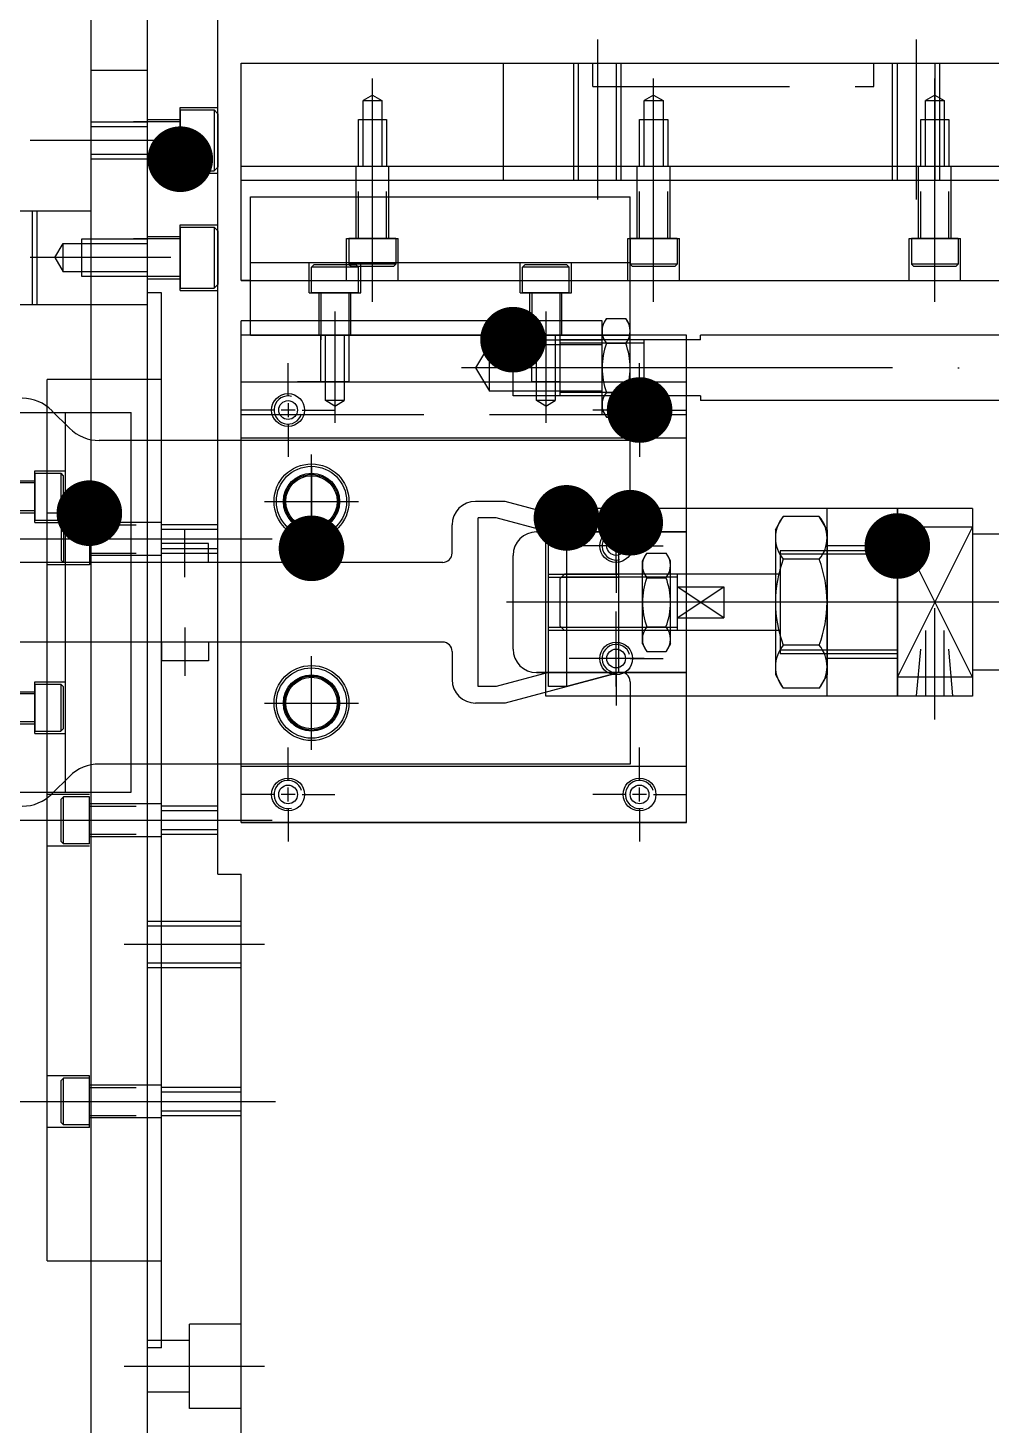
# Model space of a CAD drawing. Extents: x -1051 to 4465, y -5109 to -1481.
# Drawn here: x 821.9 to 1027.4, y -3688.7 to -3390.7 of the extents above; entities that cross this region are included whole.
import ezdxf

# ---------------------------------------------------------------- set-up
doc = ezdxf.new("R2010")
doc.units = 0
doc.header["$LTSCALE"] = 14
doc.header["$MEASUREMENT"] = 0
doc.linetypes.add('CENTER', pattern=[22, 20, -1, 0, -1])
doc.linetypes.add('DASHED', pattern=[4, 3, -1])
doc.layers.get('0').update_dxf_attribs({"color": 241, "linetype": 'CONTINUOUS'})
for name, color, linetype in [('081081', 6, 'CONTINUOUS'), ('081083', 110, 'CONTINUOUS'), ('084014', 8, 'CONTINUOUS'), ('086021A', 2, 'CONTINUOUS'), ('244008C', 1, 'CONTINUOUS'), ('334004', 5, 'CONTINUOUS'), ('344009', 8, 'CONTINUOUS'), ('44006', 8, 'CONTINUOUS'), ('FB-P-27', 9, 'CONTINUOUS'), ('ML06-CPV5', 7, 'CONTINUOUS'), ('ML09-4X1000', 8, 'CONTINUOUS'), ('MT080007', 181, 'CONTINUOUS'), ('MW03-M12', 5, 'CONTINUOUS')]:
    doc.layers.add(name, color=color, linetype=linetype)
doc.styles.get("Standard").update_dxf_attribs({"font": 'romans.shx', "bigfont": 'chineset.shx'})

# ---------------------------------------------------------------- blocks, each defined once
blk = doc.blocks.new('PARTREF')
at = {"const_width": 0.5}
blk.add_lwpolyline([(-0.25, 0, 1), (0.25, 0, 1)], format="xyb", close=True, dxfattribs=at)
at = {"color": 2, "flags": 1}
for tag, p in [('TAG15', (5.594, -4.742)), ('TAG5', (-16.086, -4.95)), ('TAG10', (-5.651, -4.998)), ('TAG14', (5.594, -8.742)), ('TAG4', (-16.086, -8.95)), ('TAG9', (-5.651, -8.998)), ('TAG13', (5.594, -12.742)), ('TAG3', (-16.086, -12.95)), ('TAG8', (-5.651, -12.998)), ('TAG12', (5.594, -16.742)), ('TAG2', (-16.086, -16.95)), ('TAG7', (-5.651, -16.998)), ('TAG11', (5.594, -20.742)), ('TAG1', (-16.086, -20.95)), ('TAG6', (-5.651, -20.998))]:
    blk.add_attdef(tag, p, '', height=2.5, dxfattribs=at)

msp = doc.modelspace()

# ---------------------------------------------------------------- linework, layer by layer
at = {"layer": '081081', "linetype": 'CONTINUOUS'}
for p, q in [((835.36, -3801.2), (835.36, -3218.2)), ((847.36, -3876.2), (847.36, -3218.2)), ((862.36, -3571.2), (862.36, -3388.2)), ((854.36, -3421.7), (854.36, -3407.7)), ((854.36, -3407.7), (862.36, -3407.7)), ((847.36, -3410.2), (854.36, -3410.2)), ((847.36, -3419.2), (854.36, -3419.2)), ((854.36, -3421.7), (862.36, -3421.7)), ((854.36, -3446.7), (854.36, -3432.7)), ((854.36, -3432.7), (862.36, -3432.7)), ((847.36, -3435.2), (854.36, -3435.2)), ((847.36, -3444.2), (854.36, -3444.2)), ((850.36, -3672.2), (850.36, -3447.2)), ((854.36, -3446.7), (862.36, -3446.7)), ((862.36, -3571.2), (867.36, -3571.2)), ((867.36, -3876.2), (867.36, -3571.2)), ((850.36, -3672.2), (847.36, -3672.2))]:
    msp.add_line(p, q, dxfattribs=at)
at = {"layer": '081081', "linetype": 'DASHED'}
for p, q in [((850.36, -3447.2), (847.36, -3447.2)), ((862.36, -3496.7), (850.36, -3496.7)), ((862.36, -3497.7), (850.36, -3497.7)), ((850.36, -3501.7), (862.36, -3501.7)), ((850.36, -3502.7), (862.36, -3502.7)), ((862.36, -3556.7), (850.36, -3556.7)), ((862.36, -3557.7), (850.36, -3557.7)), ((850.36, -3561.7), (862.36, -3561.7)), ((850.36, -3562.7), (862.36, -3562.7)), ((847.36, -3581.2), (867.36, -3581.2)), ((847.36, -3582.2), (867.36, -3582.2)), ((867.36, -3590.2), (847.36, -3590.2)), ((867.36, -3591.2), (847.36, -3591.2)), ((867.36, -3616.7), (850.36, -3616.7)), ((867.36, -3617.7), (850.36, -3617.7)), ((850.36, -3621.7), (867.36, -3621.7)), ((850.36, -3622.7), (867.36, -3622.7)), ((856.36, -3685.2), (856.36, -3667.2)), ((867.36, -3667.2), (856.36, -3667.2)), ((856.36, -3670.7), (847.36, -3670.7)), ((856.36, -3681.7), (847.36, -3681.7)), ((867.36, -3685.2), (856.36, -3685.2))]:
    msp.add_line(p, q, dxfattribs=at)
at = {"layer": '081081', "linetype": 'CENTER'}
for p, q in [((840.2, -3499.7), (874, -3499.7)), ((840.2, -3559.7), (874, -3559.7)), ((872.36, -3586.2), (842.36, -3586.2)), ((841.77, -3619.7), (874.67, -3619.7)), ((872.36, -3676.2), (842.36, -3676.2))]:
    msp.add_line(p, q, dxfattribs=at)
at = {"layer": '081083', "linetype": 'CONTINUOUS'}
for p, q in [((981.36, -3497.77), (983.02, -3494.88)), ((990.69, -3494.88), (983.02, -3494.88)), ((992.36, -3497.77), (990.69, -3494.88)), ((1007.36, -3493.2), (1007.36, -3533.2)), ((1023.36, -3493.2), (1007.36, -3493.2)), ((1023.36, -3493.2), (1023.36, -3533.2)), ((981.36, -3497.77), (981.36, -3528.64)), ((992.36, -3497.77), (992.36, -3528.64)), ((1023.36, -3529.2), (1007.36, -3497.2)), ((1007.36, -3529.2), (1023.36, -3497.2)), ((1023.36, -3497.2), (1007.36, -3497.2)), ((1109.36, -3498.7), (1023.36, -3498.7)), ((1007.36, -3502.2), (982.36, -3502.2)), ((982.36, -3502.2), (982.36, -3524.2)), ((1007.36, -3502.95), (982.36, -3502.95)), ((990.69, -3504.04), (983.02, -3504.04)), ((935.36, -3508.2), (936.36, -3507.2)), ((982.36, -3507.2), (936.36, -3507.2)), ((960.36, -3507.2), (960.36, -3519.2)), ((935.36, -3508.2), (935.36, -3518.2)), ((960.36, -3507.83), (935.73, -3507.83)), ((970.36, -3516.52), (960.36, -3509.88)), ((960.36, -3516.52), (970.36, -3509.88)), ((960.36, -3509.88), (970.36, -3509.88)), ((970.36, -3509.88), (970.36, -3516.52)), ((936.36, -3519.2), (935.36, -3518.2)), ((982.36, -3519.2), (936.36, -3519.2)), ((960.36, -3516.52), (970.36, -3516.52)), ((1013.36, -3519.2), (1013.36, -3533.2)), ((1017.36, -3533.2), (1017.36, -3519.2)), ((1007.36, -3524.2), (982.36, -3524.2)), ((990.69, -3522.36), (983.02, -3522.36)), ((1109.36, -3527.7), (1023.36, -3527.7)), ((981.36, -3528.64), (983.02, -3531.52)), ((992.36, -3528.64), (990.69, -3531.52)), ((1023.36, -3529.2), (1007.36, -3529.2)), ((990.69, -3531.52), (983.02, -3531.52)), ((1023.36, -3533.2), (1007.36, -3533.2))]:
    msp.add_line(p, q, dxfattribs=at)
at = {"layer": '081083', "linetype": 'CENTER'}
for p, q in [((1133.82, -3513.2), (923.96, -3513.2)), ((1015.36, -3538.2), (1015.36, -3514.48))]:
    msp.add_line(p, q, dxfattribs=at)
at = {"layer": '081083'}
for p, q in [((960.36, -3518.58), (935.73, -3518.58)), ((1007.36, -3523.45), (982.36, -3523.45))]:
    msp.add_line(p, q, dxfattribs=at)
at = {"layer": '081083', "linetype": 'DASHED'}
for p, q in [((1011.48, -3533.16), (1012.36, -3523.2)), ((1019.23, -3533.16), (1018.36, -3523.2))]:
    msp.add_line(p, q, dxfattribs=at)
at = {"layer": '081083', "linetype": 'CONTINUOUS'}
for centre, radius, start, end in [((988.42, -3499.46), 7.08, 139.6792, 220.3208), ((985.29, -3499.46), 7.08, 319.6793, 40.321), ((1007.38, -3513.2), 26.02, 159.3903, 200.6097), ((966.33, -3513.2), 26.02, 339.3905, 20.6098), ((988.42, -3526.94), 7.08, 139.6792, 220.3208), ((985.29, -3526.94), 7.08, 319.6793, 40.321)]:
    msp.add_arc(centre, radius, start, end, dxfattribs=at)
at = {"layer": '084014', "linetype": 'CONTINUOUS'}
for p, q in [((917.95, -3531.2), (917.95, -3495.2)), ((932.95, -3531.2), (932.95, -3495.2)), ((936.76, -3495.2), (932.95, -3495.2)), ((947.95, -3498.2), (936.76, -3495.2)), ((936.76, -3495.2), (936.76, -3531.2)), ((932.95, -3528.2), (932.95, -3498.2)), ((947.95, -3528.2), (947.95, -3498.2)), ((952.95, -3504.36), (953.91, -3502.71)), ((952.95, -3522.04), (952.95, -3504.36)), ((953.91, -3502.71), (958, -3502.71)), ((958.95, -3504.36), (958, -3502.71)), ((958.95, -3522.04), (958.95, -3504.36)), ((953.91, -3507.96), (958, -3507.96)), ((947.95, -3518.58), (932.95, -3518.58)), ((947.95, -3519.2), (932.95, -3519.2)), ((953.91, -3518.45), (958, -3518.45)), ((952.95, -3522.04), (953.91, -3523.69)), ((958.95, -3522.04), (958, -3523.69)), ((953.91, -3523.69), (958, -3523.69)), ((932.95, -3528.2), (921.76, -3531.2)), ((947.95, -3528.2), (936.76, -3531.2)), ((936.76, -3531.2), (932.95, -3531.2))]:
    msp.add_line(p, q, dxfattribs=at)
at = {"layer": '084014', "linetype": 'CENTER'}
for p, q in [((921.76, -3495.2), (917.95, -3495.2)), ((932.95, -3498.2), (921.76, -3495.2)), ((921.76, -3531.2), (917.95, -3531.2))]:
    msp.add_line(p, q, dxfattribs=at)
at = {"layer": '084014', "linetype": 'DASHED'}
for p, q in [((932.95, -3507.2), (947.95, -3507.2)), ((932.95, -3507.83), (947.95, -3507.83))]:
    msp.add_line(p, q, dxfattribs=at)
at = {"layer": '084014', "linetype": 'CONTINUOUS'}
for centre, radius, start, end in [((957, -3505.33), 4.05, 139.6793, 220.321), ((954.91, -3505.33), 4.05, 319.6791, 40.3209), ((967.86, -3513.2), 14.9, 159.3905, 200.6098), ((944.05, -3513.2), 14.9, 339.3903, 20.6097), ((957, -3521.07), 4.05, 139.6793, 220.321), ((954.91, -3521.07), 4.05, 319.6792, 40.3209)]:
    msp.add_arc(centre, radius, start, end, dxfattribs=at)
at = {"layer": '086021A', "linetype": 'CENTER'}
for p, q in [((943.36, -3393.2), (943.36, -3427.26)), ((1011.36, -3393.2), (1011.36, -3427.26)), ((1015.36, -3426.37), (1015.36, -3401.48))]:
    msp.add_line(p, q, dxfattribs=at)
at = {"layer": '086021A', "linetype": 'CONTINUOUS'}
for p, q in [((867.36, -3398.2), (1144.36, -3398.2)), ((867.36, -3423.2), (867.36, -3398.2)), ((923.36, -3423.2), (923.36, -3398.2)), ((938.36, -3423.2), (938.36, -3398.2)), ((942.36, -3403.2), (942.36, -3398.2)), ((947.36, -3398.2), (947.36, -3423.2)), ((1007.36, -3423.2), (1007.36, -3398.2)), ((1015.36, -3398.2), (1015.36, -3423.2)), ((895.36, -3425.2), (895.36, -3401.48)), ((955.36, -3425.2), (955.36, -3401.48)), ((895.36, -3405.05), (897.36, -3406.2)), ((955.36, -3405.05), (957.36, -3406.2)), ((1015.36, -3405.05), (1017.36, -3406.2)), ((893.36, -3406.2), (897.36, -3406.2)), ((953.36, -3420.2), (953.36, -3406.2)), ((953.36, -3406.2), (957.36, -3406.2)), ((1013.36, -3406.2), (1017.36, -3406.2)), ((892.36, -3420.2), (892.36, -3410.2)), ((898.36, -3410.2), (898.36, -3420.2)), ((958.36, -3410.2), (958.36, -3420.2)), ((1012.36, -3420.2), (1012.36, -3410.2)), ((1018.36, -3410.2), (1018.36, -3420.2)), ((867.36, -3423.2), (1144.36, -3423.2))]:
    msp.add_line(p, q, dxfattribs=at)
at = {"layer": '086021A', "linetype": 'DASHED'}
for p, q in [((939.36, -3423.2), (939.36, -3398.2)), ((948.36, -3398.2), (948.36, -3423.2)), ((1002.36, -3403.2), (1002.36, -3398.2)), ((1006.36, -3423.2), (1006.36, -3398.2)), ((1016.36, -3398.2), (1016.36, -3423.2)), ((895.36, -3405.05), (893.36, -3406.2)), ((942.36, -3403.2), (1002.36, -3403.2)), ((955.36, -3405.05), (953.36, -3406.2)), ((1015.36, -3405.05), (1013.36, -3406.2)), ((893.36, -3420.2), (893.36, -3406.2)), ((897.36, -3406.2), (897.36, -3420.2)), ((957.36, -3406.2), (957.36, -3420.2)), ((1013.36, -3420.2), (1013.36, -3406.2)), ((1017.36, -3406.2), (1017.36, -3420.2)), ((892.36, -3410.2), (898.36, -3410.2)), ((952.36, -3420.2), (952.36, -3410.2)), ((952.36, -3410.2), (958.36, -3410.2)), ((1012.36, -3410.2), (1018.36, -3410.2)), ((867.36, -3420.2), (1120.86, -3420.2))]:
    msp.add_line(p, q, dxfattribs=at)
at = {"layer": '244008C', "linetype": 'CONTINUOUS'}
for p, q in [((895.36, -3449.15), (895.36, -3415.8)), ((1015.36, -3449.15), (1015.36, -3415.8)), ((867.36, -3420.2), (1103.36, -3420.2)), ((867.36, -3444.6), (867.36, -3420.2)), ((898.86, -3435.6), (898.86, -3420.2)), ((958.86, -3435.6), (958.86, -3420.2)), ((1011.86, -3435.6), (1011.86, -3420.2)), ((869.36, -3426.7), (950.36, -3426.7)), ((869.36, -3456.2), (869.36, -3426.7)), ((892.36, -3435.6), (892.36, -3425.6)), ((898.36, -3435.6), (898.36, -3425.6)), ((950.36, -3456.2), (950.36, -3426.7)), ((952.36, -3435.6), (952.36, -3425.6)), ((958.36, -3435.6), (958.36, -3425.6)), ((1012.36, -3435.6), (1012.36, -3425.6)), ((1018.36, -3435.6), (1018.36, -3425.6)), ((890.36, -3435.6), (890.36, -3441.1)), ((900.36, -3435.6), (890.36, -3435.6)), ((900.36, -3435.6), (900.36, -3441.1)), ((900.86, -3444.6), (900.86, -3435.6)), ((949.86, -3444.6), (949.86, -3435.6)), ((950.36, -3435.6), (950.36, -3441.1)), ((960.36, -3435.6), (950.36, -3435.6)), ((960.36, -3435.6), (960.36, -3441.1)), ((1010.36, -3435.6), (1010.36, -3441.1)), ((1020.36, -3435.6), (1010.36, -3435.6)), ((1020.36, -3435.6), (1020.36, -3441.1)), ((1020.86, -3444.6), (1020.86, -3435.6)), ((869.36, -3440.7), (950.36, -3440.7)), ((881.86, -3447.2), (881.86, -3440.7)), ((882.36, -3441.7), (882.86, -3441.2)), ((892.36, -3441.7), (882.36, -3441.7)), ((882.36, -3447.2), (882.36, -3441.7)), ((891.86, -3441.2), (882.86, -3441.2)), ((890.36, -3441.1), (890.86, -3441.6)), ((900.36, -3441.1), (890.36, -3441.1)), ((899.86, -3441.6), (890.86, -3441.6)), ((892.36, -3441.7), (891.86, -3441.2)), ((892.36, -3447.2), (892.36, -3441.7)), ((892.86, -3447.2), (892.86, -3440.7)), ((900.36, -3441.1), (899.86, -3441.6)), ((926.86, -3447.2), (926.86, -3440.7)), ((927.36, -3441.7), (927.86, -3441.2)), ((927.36, -3447.2), (927.36, -3441.7)), ((937.36, -3441.7), (927.36, -3441.7)), ((936.86, -3441.2), (927.86, -3441.2)), ((937.36, -3441.7), (936.86, -3441.2)), ((937.36, -3447.2), (937.36, -3441.7)), ((937.86, -3447.2), (937.86, -3440.7)), ((950.36, -3441.1), (950.86, -3441.6)), ((960.36, -3441.1), (950.36, -3441.1)), ((959.86, -3441.6), (950.86, -3441.6)), ((960.36, -3441.1), (959.86, -3441.6)), ((1010.36, -3441.1), (1010.86, -3441.6)), ((1020.36, -3441.1), (1010.36, -3441.1)), ((1019.86, -3441.6), (1010.86, -3441.6)), ((1020.36, -3441.1), (1019.86, -3441.6)), ((867.36, -3444.6), (1103.36, -3444.6)), ((869.36, -3444.6), (867.36, -3444.6)), ((881.86, -3447.2), (892.86, -3447.2)), ((892.36, -3447.2), (882.36, -3447.2)), ((890.76, -3447.2), (883.96, -3447.2)), ((883.96, -3456.2), (883.96, -3447.2)), ((884.36, -3447.2), (884.36, -3457.2)), ((890.36, -3447.2), (890.36, -3457.2)), ((890.76, -3456.2), (890.76, -3447.2)), ((926.86, -3447.2), (937.86, -3447.2)), ((937.36, -3447.2), (927.36, -3447.2)), ((928.96, -3456.2), (928.96, -3447.2)), ((935.76, -3447.2), (928.96, -3447.2)), ((929.36, -3447.2), (929.36, -3457.2)), ((935.36, -3447.2), (935.36, -3457.2)), ((935.76, -3456.2), (935.76, -3447.2)), ((869.36, -3456.2), (950.36, -3456.2))]:
    msp.add_line(p, q, dxfattribs=at)
at = {"layer": '244008C', "linetype": 'CENTER'}
msp.add_line((955.36, -3449.15), (955.36, -3415.8), dxfattribs=at)
at = {"layer": '244008C', "linetype": 'DASHED'}
for p, q in [((891.86, -3435.6), (891.86, -3420.2)), ((951.86, -3435.6), (951.86, -3420.2)), ((1018.86, -3435.6), (1018.86, -3420.2)), ((889.86, -3444.6), (889.86, -3435.6)), ((889.86, -3435.6), (900.86, -3435.6)), ((949.86, -3435.6), (960.86, -3435.6)), ((960.86, -3444.6), (960.86, -3435.6)), ((1009.86, -3444.6), (1009.86, -3435.6)), ((1009.86, -3435.6), (1020.86, -3435.6)), ((869.36, -3444.6), (950.36, -3444.6))]:
    msp.add_line(p, q, dxfattribs=at)
at = {"layer": '334004', "linetype": 'CONTINUOUS'}
for p, q in [((830.72, -3476.07), (826.99, -3472.34)), ((950.36, -3478.7), (837.08, -3478.7)), ((950.36, -3496.24), (950.36, -3478.7)), ((874.86, -3491.7), (889.86, -3491.7)), ((923.7, -3491.7), (917.36, -3491.7)), ((947.84, -3498.17), (923.7, -3491.7)), ((912.36, -3502.7), (912.36, -3496.7)), ((860.36, -3500.7), (850.36, -3500.7)), ((850.36, -3504.7), (850.36, -3500.7)), ((910.36, -3504.7), (812.69, -3504.7)), ((910.36, -3521.7), (812.69, -3521.7)), ((850.36, -3521.7), (850.36, -3525.7)), ((860.36, -3521.7), (860.36, -3525.7)), ((912.36, -3523.7), (912.36, -3529.7)), ((860.36, -3525.7), (850.36, -3525.7)), ((882.36, -3542.2), (882.36, -3527.2)), ((947.84, -3528.23), (923.7, -3534.7)), ((950.36, -3530.16), (950.36, -3547.7)), ((923.7, -3534.7), (917.36, -3534.7)), ((950.36, -3547.7), (837.08, -3547.7)), ((830.72, -3550.34), (826.99, -3554.07))]:
    msp.add_line(p, q, dxfattribs=at)
at = {"layer": '334004', "linetype": 'CENTER'}
for p, q in [((882.36, -3484.2), (882.36, -3499.2)), ((855.36, -3507.82), (855.36, -3497.51)), ((855.36, -3518.58), (855.36, -3528.89)), ((874.86, -3534.7), (889.86, -3534.7))]:
    msp.add_line(p, q, dxfattribs=at)
at = {"layer": '334004', "linetype": 'DASHED'}
msp.add_line((860.36, -3504.7), (860.36, -3500.7), dxfattribs=at)
at = {"layer": '334004', "linetype": 'CONTINUOUS'}
for centre in [(882.36, -3491.7), (882.36, -3534.7)]:
    msp.add_circle(centre, 6, dxfattribs=at)
for centre, radius, start, end in [((820.63, -3478.7), 9, 45, 90), ((837.08, -3469.7), 9, 225, 270), ((917.36, -3496.7), 5, 90, 180), ((948.36, -3496.24), 2, 255, 0), ((910.36, -3502.7), 2, 270, 0), ((910.36, -3523.7), 2, 0, 90), ((948.36, -3530.16), 2, 0, 105), ((917.36, -3529.7), 5, 180, 270), ((837.08, -3556.7), 9, 90, 135), ((820.63, -3547.7), 9, 270, 315)]:
    msp.add_arc(centre, radius, start, end, dxfattribs=at)
at = {"layer": '344009', "linetype": 'CONTINUOUS'}
for p, q in [((1007.36, -3493.2), (932.36, -3493.2)), ((932.36, -3533.2), (932.36, -3493.2)), ((992.36, -3533.2), (992.36, -3493.2)), ((1007.36, -3533.2), (1007.36, -3493.2)), ((953.36, -3501.2), (941.36, -3501.2)), ((953.36, -3525.2), (941.36, -3525.2)), ((1007.36, -3525.2), (992.36, -3525.2)), ((1007.36, -3533.2), (932.36, -3533.2))]:
    msp.add_line(p, q, dxfattribs=at)
at = {"layer": '344009', "linetype": 'CENTER'}
for p, q in [((947.36, -3507.2), (947.36, -3495.2)), ((1013.43, -3513.2), (985.18, -3513.2)), ((947.36, -3531.2), (947.36, -3519.2))]:
    msp.add_line(p, q, dxfattribs=at)
at = {"layer": '344009', "linetype": 'DASHED'}
msp.add_line((1007.36, -3501.2), (992.36, -3501.2), dxfattribs=at)
at = {"layer": '344009', "linetype": 'CONTINUOUS'}
for centre in [(947.36, -3501.2), (947.36, -3525.2)]:
    msp.add_circle(centre, 3.5, dxfattribs=at)
at = {"layer": '44006', "linetype": 'CONTINUOUS'}
for p, q in [((825.96, -3653.7), (825.96, -3465.7)), ((850.36, -3465.7), (825.96, -3465.7)), ((850.36, -3653.7), (850.36, -3465.7)), ((814.36, -3472.7), (843.86, -3472.7)), ((829.86, -3553.7), (829.86, -3472.7)), ((843.86, -3553.7), (843.86, -3472.7)), ((823.36, -3485.2), (829.86, -3485.2)), ((823.36, -3496.2), (823.36, -3485.2)), ((823.36, -3485.7), (828.86, -3485.7)), ((823.36, -3485.7), (823.36, -3495.7)), ((828.86, -3485.7), (828.86, -3495.7)), ((828.86, -3485.7), (829.36, -3486.2)), ((829.36, -3486.2), (829.36, -3495.2)), ((823.36, -3487.7), (813.36, -3487.7)), ((814.36, -3487.3), (823.36, -3487.3)), ((823.36, -3487.3), (823.36, -3494.1)), ((823.36, -3493.7), (813.36, -3493.7)), ((814.36, -3494.1), (823.36, -3494.1)), ((834.96, -3494.2), (825.96, -3494.2)), ((828.86, -3495.7), (829.36, -3495.2)), ((829.46, -3494.7), (828.96, -3495.2)), ((828.96, -3495.2), (828.96, -3504.2)), ((829.46, -3494.7), (829.46, -3504.7)), ((834.96, -3494.7), (829.46, -3494.7)), ((834.96, -3494.7), (834.96, -3504.7)), ((823.36, -3495.7), (828.86, -3495.7)), ((823.36, -3496.2), (829.86, -3496.2)), ((834.96, -3496.7), (844.96, -3496.7)), ((829.46, -3504.7), (828.96, -3504.2)), ((834.96, -3502.7), (844.96, -3502.7)), ((834.96, -3505.2), (825.96, -3505.2)), ((834.96, -3504.7), (829.46, -3504.7)), ((823.36, -3541.2), (823.36, -3530.2)), ((823.36, -3530.2), (829.86, -3530.2)), ((823.36, -3530.7), (823.36, -3540.7)), ((823.36, -3530.7), (828.86, -3530.7)), ((828.86, -3530.7), (828.86, -3540.7)), ((828.86, -3530.7), (829.36, -3531.2)), ((829.36, -3531.2), (829.36, -3540.2)), ((823.36, -3532.7), (813.36, -3532.7)), ((814.36, -3532.3), (823.36, -3532.3)), ((823.36, -3532.3), (823.36, -3539.1)), ((823.36, -3538.7), (813.36, -3538.7)), ((814.36, -3539.1), (823.36, -3539.1)), ((828.86, -3540.7), (829.36, -3540.2)), ((823.36, -3540.7), (828.86, -3540.7)), ((823.36, -3541.2), (829.86, -3541.2)), ((814.36, -3553.7), (843.86, -3553.7)), ((834.96, -3554.2), (825.96, -3554.2)), ((829.46, -3554.7), (828.96, -3555.2)), ((829.46, -3564.7), (829.46, -3554.7)), ((834.96, -3554.7), (829.46, -3554.7)), ((834.96, -3564.7), (834.96, -3554.7)), ((828.96, -3564.2), (828.96, -3555.2)), ((834.96, -3556.7), (844.96, -3556.7)), ((834.96, -3562.7), (844.96, -3562.7)), ((850.36, -3563.2), (834.96, -3563.2)), ((829.46, -3564.7), (828.96, -3564.2)), ((834.96, -3564.7), (829.46, -3564.7)), ((834.96, -3614.2), (825.96, -3614.2)), ((829.46, -3614.7), (828.96, -3615.2)), ((829.46, -3624.7), (829.46, -3614.7)), ((834.96, -3614.7), (829.46, -3614.7)), ((834.96, -3624.7), (834.96, -3614.7)), ((828.96, -3624.2), (828.96, -3615.2)), ((834.96, -3616.7), (844.96, -3616.7)), ((818.91, -3619.7), (857.5, -3619.7)), ((834.96, -3622.7), (844.96, -3622.7)), ((834.96, -3625.2), (825.96, -3625.2)), ((829.46, -3624.7), (828.96, -3624.2)), ((834.96, -3624.7), (829.46, -3624.7)), ((825.96, -3653.7), (850.36, -3653.7))]:
    msp.add_line(p, q, dxfattribs=at)
at = {"layer": '44006', "linetype": 'DASHED'}
for p, q in [((834.96, -3494.2), (834.96, -3505.2)), ((850.36, -3496.2), (834.96, -3496.2)), ((850.36, -3503.2), (834.96, -3503.2)), ((850.36, -3556.2), (834.96, -3556.2)), ((834.96, -3565.2), (825.96, -3565.2)), ((834.96, -3625.2), (834.96, -3614.2)), ((850.36, -3616.2), (834.96, -3616.2)), ((850.36, -3623.2), (834.96, -3623.2))]:
    msp.add_line(p, q, dxfattribs=at)
at = {"layer": '44006', "linetype": 'CENTER'}
for p, q in [((818.91, -3499.7), (857.5, -3499.7)), ((818.91, -3559.7), (857.5, -3559.7))]:
    msp.add_line(p, q, dxfattribs=at)
at = {"layer": 'FB-P-27', "linetype": 'CONTINUOUS'}
for p, q in [((835.36, -3399.7), (847.36, -3399.7)), ((835.36, -3449.7), (835.36, -3399.7)), ((847.36, -3449.7), (847.36, -3399.7)), ((854.36, -3408.2), (854.36, -3421.2)), ((854.36, -3408.2), (861.56, -3408.2)), ((861.56, -3408.2), (862.36, -3409)), ((861.56, -3408.2), (861.56, -3421.2)), ((862.36, -3409), (862.36, -3420.4)), ((835.36, -3410.7), (847.36, -3410.7)), ((854.36, -3410.7), (844.36, -3410.7)), ((847.36, -3418.7), (835.36, -3418.7)), ((854.36, -3418.7), (844.36, -3418.7)), ((861.56, -3421.2), (862.36, -3420.4)), ((854.36, -3421.2), (861.56, -3421.2)), ((771.36, -3429.7), (835.36, -3429.7)), ((822.86, -3449.7), (822.86, -3429.7)), ((833.36, -3435.7), (847.36, -3435.7)), ((854.36, -3435.7), (844.36, -3435.7)), ((854.36, -3433.2), (854.36, -3446.2)), ((854.36, -3433.2), (861.56, -3433.2)), ((861.56, -3433.2), (862.36, -3434)), ((861.56, -3433.2), (861.56, -3446.2)), ((862.36, -3434), (862.36, -3445.4)), ((829.36, -3442.7), (829.36, -3436.7)), ((852.36, -3439.7), (822.36, -3439.7)), ((827.62, -3439.7), (829.36, -3442.7)), ((847.36, -3443.7), (833.36, -3443.7)), ((854.36, -3443.7), (844.36, -3443.7)), ((854.36, -3446.2), (861.56, -3446.2)), ((861.56, -3446.2), (862.36, -3445.4)), ((771.36, -3449.7), (847.36, -3449.7))]:
    msp.add_line(p, q, dxfattribs=at)
at = {"layer": 'FB-P-27', "linetype": 'DASHED'}
for p, q in [((835.36, -3411.7), (847.36, -3411.7)), ((847.36, -3417.7), (835.36, -3417.7)), ((823.86, -3449.7), (823.86, -3429.7)), ((833.36, -3443.7), (833.36, -3435.7)), ((827.62, -3439.7), (829.36, -3436.7)), ((829.36, -3436.7), (847.36, -3436.7)), ((847.36, -3442.7), (829.36, -3442.7))]:
    msp.add_line(p, q, dxfattribs=at)
at = {"layer": 'FB-P-27', "linetype": 'CENTER'}
msp.add_line((852.36, -3414.7), (822.36, -3414.7), dxfattribs=at)
at = {"layer": 'ML06-CPV5', "linetype": 'CONTINUOUS'}
for p, q in [((867.36, -3466.2), (962.36, -3466.2)), ((867.36, -3466.2), (962.36, -3466.2)), ((867.36, -3560.2), (867.36, -3466.2)), ((885.36, -3466.2), (879.36, -3466.2)), ((962.36, -3560.2), (962.36, -3466.2)), ((962.36, -3560.2), (962.36, -3466.2)), ((930.36, -3498.2), (962.36, -3498.2)), ((930.36, -3528.2), (962.36, -3528.2)), ((867.36, -3560.2), (962.36, -3560.2))]:
    msp.add_line(p, q, dxfattribs=at)
at = {"layer": 'ML06-CPV5', "linetype": 'DASHED'}
for p, q in [((962.36, -3478.2), (867.36, -3478.2)), ((925.36, -3523.2), (925.36, -3503.2)), ((962.36, -3548.2), (867.36, -3548.2))]:
    msp.add_line(p, q, dxfattribs=at)
at = {"layer": 'ML06-CPV5', "linetype": 'CONTINUOUS'}
for centre, radius in [((877.36, -3472.2), 3.5), ((952.36, -3472.2), 3.5), ((882.36, -3491.7), 6), ((882.36, -3534.7), 6), ((877.36, -3554.2), 3.5), ((952.36, -3554.2), 3.5)]:
    msp.add_circle(centre, radius, dxfattribs=at)
for centre, start, end in [((930.36, -3503.2), 90, 180), ((930.36, -3523.2), 180, 270)]:
    msp.add_arc(centre, 5, start, end, dxfattribs=at)
at = {"layer": 'ML09-4X1000', "linetype": 'CONTINUOUS'}
for p, q in [((882.36, -3501.7), (882.36, -3481.7)), ((882.36, -3544.7), (882.36, -3524.7))]:
    msp.add_line(p, q, dxfattribs=at)
at = {"layer": 'ML09-4X1000', "linetype": 'CENTER'}
for p, q in [((872.36, -3491.7), (892.36, -3491.7)), ((872.36, -3534.7), (892.36, -3534.7))]:
    msp.add_line(p, q, dxfattribs=at)
at = {"layer": 'ML09-4X1000', "linetype": 'CONTINUOUS'}
for centre, radius in [((882.36, -3491.7), 8), ((882.36, -3491.7), 7.5), ((882.36, -3491.7), 6), ((882.36, -3491.7), 5.5), ((882.36, -3534.7), 8), ((882.36, -3534.7), 7.5), ((882.36, -3534.7), 6), ((882.36, -3534.7), 5.5)]:
    msp.add_circle(centre, radius, dxfattribs=at)
at = {"layer": 'ML09-4X1000', "linetype": 'DASHED'}
for centre in [(882.36, -3491.7), (882.36, -3534.7)]:
    msp.add_circle(centre, 5.75, dxfattribs=at)
at = {"layer": 'MT080007', "linetype": 'CONTINUOUS'}
for p, q in [((944.36, -3454.36), (945.31, -3452.71)), ((945.31, -3452.71), (949.4, -3452.71)), ((950.36, -3454.36), (949.4, -3452.71)), ((944.36, -3472.04), (944.36, -3454.36)), ((950.36, -3472.04), (950.36, -3454.36)), ((1127.36, -3456.2), (965.36, -3456.2)), ((965.36, -3457.2), (965.36, -3456.2)), ((935.36, -3457.2), (935.36, -3469.2)), ((953.36, -3457.2), (935.36, -3457.2)), ((953.36, -3457.95), (935.36, -3457.95)), ((945.31, -3457.96), (949.4, -3457.96)), ((953.36, -3469.2), (953.36, -3457.2)), ((965.36, -3457.2), (953.36, -3457.2)), ((953.36, -3468.45), (935.36, -3468.45)), ((945.31, -3468.45), (949.4, -3468.45)), ((953.36, -3469.2), (935.36, -3469.2)), ((965.36, -3469.2), (953.36, -3469.2)), ((965.36, -3469.2), (965.36, -3470.2)), ((1127.36, -3470.2), (965.36, -3470.2)), ((944.36, -3472.04), (945.31, -3473.69)), ((945.31, -3473.69), (949.4, -3473.69)), ((950.36, -3472.04), (949.4, -3473.69))]:
    msp.add_line(p, q, dxfattribs=at)
at = {"layer": 'MT080007', "linetype": 'CENTER'}
msp.add_line((1314.41, -3463.2), (924.16, -3463.2), dxfattribs=at)
at = {"layer": 'MT080007', "linetype": 'CONTINUOUS'}
for centre, radius, start, end in [((948.4, -3455.33), 4.05, 139.6793, 220.321), ((946.31, -3455.33), 4.05, 319.6791, 40.3209), ((959.26, -3463.2), 14.9, 159.3905, 200.6098), ((935.45, -3463.2), 14.9, 339.3903, 20.6097), ((948.4, -3471.07), 4.05, 139.6793, 220.321), ((946.31, -3471.07), 4.05, 319.6792, 40.3209)]:
    msp.add_arc(centre, radius, start, end, dxfattribs=at)
at = {"layer": 'MW03-M12', "linetype": 'CONTINUOUS'}
for p, q in [((944.36, -3453.2), (867.36, -3453.2)), ((867.36, -3560.2), (867.36, -3453.2)), ((932.36, -3451.2), (932.36, -3474.92)), ((944.36, -3456.2), (944.36, -3453.2)), ((962.36, -3456.2), (867.36, -3456.2)), ((884.36, -3466.2), (884.36, -3456.2)), ((889.36, -3456.2), (889.36, -3470.2)), ((929.36, -3466.2), (929.36, -3456.2)), ((935.36, -3456.2), (935.36, -3466.2)), ((962.36, -3560.2), (962.36, -3456.2)), ((920.36, -3458.2), (917.36, -3463.2)), ((920.36, -3468.2), (920.36, -3458.2)), ((925.36, -3457.2), (944.36, -3457.2)), ((877.36, -3469.2), (877.36, -3462.2)), ((952.36, -3469.2), (952.36, -3462.2)), ((949.36, -3463.2), (914.36, -3463.2)), ((944.36, -3468.2), (920.36, -3468.2)), ((877.36, -3470.7), (877.36, -3473.7)), ((889.36, -3470.2), (885.36, -3470.2)), ((887.36, -3471.36), (885.36, -3470.2)), ((932.36, -3471.36), (930.36, -3470.2)), ((934.36, -3470.2), (930.36, -3470.2)), ((952.36, -3470.7), (952.36, -3473.7)), ((874.36, -3472.2), (867.36, -3472.2)), ((878.86, -3472.2), (875.86, -3472.2)), ((880.36, -3472.2), (887.36, -3472.2)), ((949.36, -3472.2), (942.36, -3472.2)), ((953.86, -3472.2), (950.86, -3472.2)), ((955.36, -3472.2), (962.36, -3472.2)), ((877.36, -3475.2), (877.36, -3482.2)), ((952.36, -3475.2), (952.36, -3482.2)), ((962.36, -3478.2), (867.36, -3478.2)), ((882.36, -3499.7), (882.36, -3483.7)), ((947.36, -3498.2), (947.36, -3491.2)), ((962.36, -3498.2), (930.36, -3498.2)), ((944.36, -3501.2), (937.36, -3501.2)), ((948.86, -3501.2), (945.86, -3501.2)), ((947.36, -3502.7), (947.36, -3499.7)), ((950.36, -3501.2), (957.36, -3501.2)), ((925.36, -3523.2), (925.36, -3503.2)), ((947.36, -3504.2), (947.36, -3511.2)), ((947.36, -3522.2), (947.36, -3515.2)), ((944.36, -3525.2), (937.36, -3525.2)), ((948.86, -3525.2), (945.86, -3525.2)), ((947.36, -3526.7), (947.36, -3523.7)), ((950.36, -3525.2), (957.36, -3525.2)), ((882.36, -3542.7), (882.36, -3526.7)), ((962.36, -3528.2), (930.36, -3528.2)), ((947.36, -3528.2), (947.36, -3535.2)), ((877.36, -3551.2), (877.36, -3544.2)), ((952.36, -3551.2), (952.36, -3544.2)), ((962.36, -3548.2), (867.36, -3548.2)), ((874.36, -3554.2), (867.36, -3554.2)), ((878.86, -3554.2), (875.86, -3554.2)), ((877.36, -3555.7), (877.36, -3552.7)), ((880.36, -3554.2), (887.36, -3554.2)), ((949.36, -3554.2), (942.36, -3554.2)), ((953.86, -3554.2), (950.86, -3554.2)), ((952.36, -3555.7), (952.36, -3552.7)), ((955.36, -3554.2), (962.36, -3554.2)), ((877.36, -3557.2), (877.36, -3564.2)), ((952.36, -3557.2), (952.36, -3564.2)), ((962.36, -3560.2), (867.36, -3560.2))]:
    msp.add_line(p, q, dxfattribs=at)
at = {"layer": 'MW03-M12', "linetype": 'CENTER'}
for p, q in [((887.36, -3451.2), (887.36, -3474.92)), ((874.36, -3491.7), (890.36, -3491.7)), ((874.36, -3534.7), (890.36, -3534.7))]:
    msp.add_line(p, q, dxfattribs=at)
at = {"layer": 'MW03-M12', "linetype": 'DASHED'}
for p, q in [((885.36, -3470.2), (885.36, -3456.2)), ((890.36, -3456.2), (890.36, -3466.2)), ((930.36, -3470.2), (930.36, -3456.2)), ((934.36, -3456.2), (934.36, -3470.2)), ((944.36, -3473.2), (944.36, -3456.2)), ((920.36, -3458.2), (944.36, -3458.2)), ((925.36, -3469.2), (925.36, -3457.2)), ((917.36, -3463.2), (920.36, -3468.2)), ((890.36, -3466.2), (884.36, -3466.2)), ((935.36, -3466.2), (929.36, -3466.2)), ((887.36, -3471.36), (889.36, -3470.2)), ((944.36, -3469.2), (925.36, -3469.2)), ((932.36, -3471.36), (934.36, -3470.2)), ((962.36, -3473.2), (867.36, -3473.2))]:
    msp.add_line(p, q, dxfattribs=at)
at = {"layer": 'MW03-M12', "linetype": 'CONTINUOUS'}
for centre, radius in [((877.36, -3472.2), 2), ((952.36, -3472.2), 2), ((882.36, -3491.7), 6), ((947.36, -3501.2), 2), ((947.36, -3525.2), 2), ((882.36, -3534.7), 6), ((877.36, -3554.2), 2), ((952.36, -3554.2), 2)]:
    msp.add_circle(centre, radius, dxfattribs=at)
for centre, radius, start, end in [((877.36, -3472.2), 3, 75.6912, 343.6916), ((952.36, -3472.2), 3, 75.6912, 343.6916), ((930.36, -3503.2), 5, 90, 180), ((947.36, -3501.2), 3, 16.3084, 284.3088), ((947.36, -3525.2), 3, 16.3084, 284.3088), ((930.36, -3523.2), 5, 180, 270), ((877.36, -3554.2), 3, 16.3084, 284.3088), ((952.36, -3554.2), 3, 16.3084, 284.3088)]:
    msp.add_arc(centre, radius, start, end, dxfattribs=at)

# ---------------------------------------------------------------- block references
at = {"layer": '084014', "color": 7, "linetype": 'CONTINUOUS', "xscale": 14, "yscale": 14, "zscale": 14}
msp.add_blockref('PARTREF', (936.76, -3495.2), dxfattribs=at)
at = {"layer": '334004', "color": 7, "linetype": 'CONTINUOUS', "xscale": 14, "yscale": 14, "zscale": 14}
msp.add_blockref('PARTREF', (950.36, -3496.24), dxfattribs=at)
at = {"layer": '344009', "color": 7, "linetype": 'CONTINUOUS', "xscale": 14, "yscale": 14, "zscale": 14}
msp.add_blockref('PARTREF', (1007.36, -3501.2), dxfattribs=at)
at = {"layer": '44006', "color": 7, "linetype": 'CONTINUOUS', "xscale": 14, "yscale": 14, "zscale": 14}
msp.add_blockref('PARTREF', (834.96, -3494.2), dxfattribs=at)
at = {"layer": 'FB-P-27', "color": 7, "linetype": 'CONTINUOUS', "xscale": 14, "yscale": 14, "zscale": 14}
msp.add_blockref('PARTREF', (854.36, -3418.7), dxfattribs=at)
at = {"layer": 'ML06-CPV5', "color": 7, "linetype": 'CONTINUOUS', "xscale": 14, "yscale": 14, "zscale": 14}
msp.add_blockref('PARTREF', (952.36, -3472.2), dxfattribs=at)
at = {"layer": 'ML09-4X1000', "color": 7, "linetype": 'CONTINUOUS', "xscale": 14, "yscale": 14, "zscale": 14}
msp.add_blockref('PARTREF', (882.36, -3501.7), dxfattribs=at)
at = {"layer": 'MW03-M12', "color": 7, "linetype": 'CONTINUOUS', "xscale": 14, "yscale": 14, "zscale": 14}
msp.add_blockref('PARTREF', (925.36, -3457.2), dxfattribs=at)

doc.saveas('drawing.dxf')
